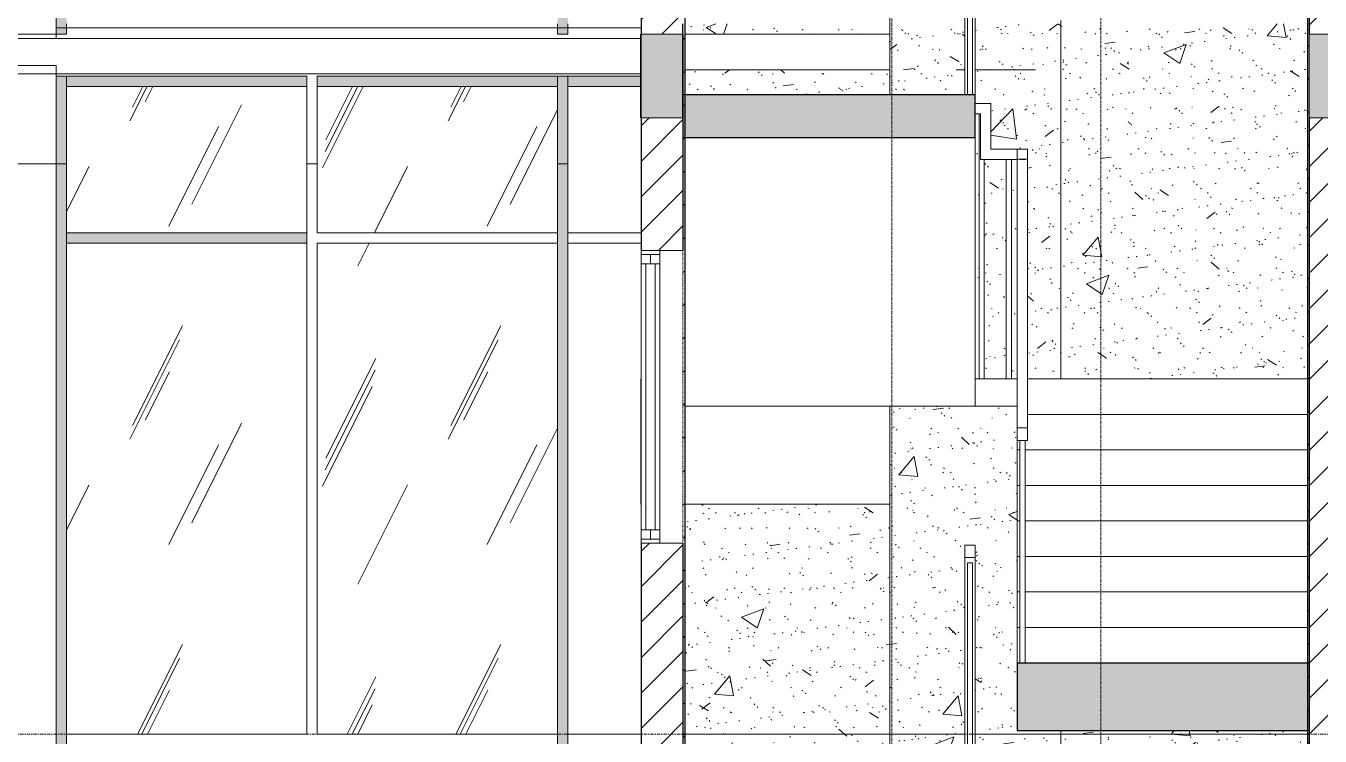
# Model space of a CAD drawing. Header units: millimetres. Extents: x 1240 to 198004, y -7796 to 35300.
# Drawn here: x 20392 to 26587, y 19190 to 22590 of the extents above; entities that cross this region are included whole.
import ezdxf

# ---------------------------------------------------------------- set-up
doc = ezdxf.new("R2010")
doc.units = ezdxf.units.MM
for name, pattern in [('1 NÉT CALL OUT', [6, 3, -3]), ('Centre', [31.75, 6.35, -4.7625, 15.875, -4.7625]), ('Grid Line', [22.225, 12.7, -3.175, 3.175, -3.175])]:
    doc.linetypes.add(name, pattern=pattern)
for name, color, linetype, lineweight in [('0-1', 7, 'Continuous', 5), ('A-DETL-GENF-1', 7, 'Continuous', 9), ('A-DETL-THIN', 151, 'Continuous', 9), ('A-FLOR', 192, 'Continuous', 9), ('A-FLOR-1', 10, 'Continuous', 35), ('A-FLOR-2', 7, 'Continuous', 9), ('A-FLOR-HRAL', 11, 'Continuous', 9), ('A-FLOR-HRAL-2', 11, 'Continuous', 18), ('A-FLOR-LEVL-2', 51, 'Centre', 9), ('A-FLOR-PATT-1', 7, 'Continuous', 9), ('A-GLAZ', 151, 'Continuous', 9), ('A-GLAZ-3', 7, '1 NÉT CALL OUT', 9), ('A-GLAZ-4', 55, '1 NÉT CALL OUT', 9), ('A-GLAZ-5', 151, 'Continuous', 18), ('A-GLAZ-CURT', 52, 'Continuous', 9), ('A-GLAZ-CWMG', 51, 'Continuous', 9), ('A-WALL', 113, 'Continuous', 9), ('A-WALL-1', 113, 'Continuous', 25), ('A-WALL-PATT-4', 111, 'Continuous', 9), ('E-LITE-EQPM', 33, 'Continuous', 9), ('I-WALL', 2, 'Continuous', 9), ('I-WALL-2', 2, 'Continuous', 25), ('S-BEAM-1', 12, 'Continuous', 5), ('S-BEAM-2', 10, 'Continuous', 35), ('S-BEAM-3', 7, 'Continuous', 9), ('S-GRID-1', 1, 'Grid Line', 9), ('S-STRS', 31, 'Continuous', 9), ('S-STRS-1', 31, 'Continuous', 5), ('S-STRS-2', 31, 'Continuous', 25)]:
    doc.layers.add(name, color=color, linetype=linetype, lineweight=lineweight)
pattern_1 = [(45, (377.74, 0), (-79.5495, 79.5495), [])]
pattern_2 = [(50, (377.7, 0), (1093.104, -95.634), [114.3, -1257.3]), (355, (377.7, 0), (-211.457, 1146.34), [91.44, -1005.84]), (100.451, (468.8, -8), (881.656, 1050.7), [97.14, -1068.54]), (46.184, (377.7, 304.8), (1626.475, -252.257), [171.45, -1885.95]), (96.636, (513.3, 283.8), (1424.416, 1484.565), [145.71, -1602.81]), (351.184, (377.7, 304.8), (1424.43, 1484.55), [137.16, -1508.76]), (21, (530.1, 228.6), (909.686, -613.59), [114.3, -1257.3]), (326, (530.1, 228.6), (370.812, 1105.13), [91.44, -1005.84]), (71.451, (606, 177.5), (1280.503, 491.528), [97.14, -1068.54]), (37.5, (377.74, 0), (18.5313, 507.3303), [50.292, -943.356, 50.292, -970.788, -1009.65]), (37.5, (377.74, 0), (18.5313, 507.3303), [-2014.728, 50.292, -959.358]), (7.5, (377.74, 0), (400.918, 601.084), [50.292, -531.876, 50.292, -920.496, -384.81]), (7.5, (377.74, 0), (400.918, 601.084), [-1552.956, 50.292, -334.518]), (327.5, (37.9, 0), (813.545, -34.3737), [50.292, -330.708, 50.292, -1138.428, -1577.34]), (327.5, (37.9, 0), (813.545, -34.3737), [-1569.72, 50.292, -1527.048]), (317.5, (-114.5, 0), (888.775, 152.56), [50.292, -445.008, 50.292, -739.14, -1120.14]), (317.5, (-114.5, 0), (888.775, 152.56), [-1284.732, 50.292, -1069.848])]
pattern_3 = [(37.5, (377.74, 0), (-4.79953, 146.8239), [5.029, -110.795, 5.029, -124.511, -123.825]), (37.5, (377.74, 0), (-4.79953, 146.8239), [-245.364, 5.029, -118.796]), (7.5, (377.74, 0), (134.8574, 215.0472), [5.029, -57.455, 5.029, -99.365, -40.005]), (7.5, (377.74, 0), (134.8574, 215.0472), [-166.878, 5.029, -34.976]), (327.5, (284.02, 0), (237.29776, 0.4316), [5.029, -33.071, 5.029, -132.131, -179.07]), (327.5, (284.02, 0), (237.29776, 0.4316), [-175.26, 5.029, -174.041]), (317.5, (284.02, 0), (229.067, 66.8792), [5.029, -14.021, 5.029, -84.887, -102.87]), (317.5, (284.02, 0), (229.067, 66.8792), [-108.966, 5.029, -97.841])]
pattern_4 = [(45, (377.74, 0), (-84.8528, 84.8528), [])]
pattern_5 = [(63.435, (2168, 104.33), (-0.001, 1524.001), [532.46, -2875.304]), (63.435, (644, 104.33), (-0.001, 1524.001), [532.46, -2875.304]), (63.435, (2897.55, 398.8), (-0.001, 1524.001), [532.46, -2875.304]), (63.435, (1373.55, 398.8), (-0.001, 1524.001), [532.46, -2875.304]), (63.435, (2787.1, 294.83), (-0.001, 1524.001), [532.46, -2875.304]), (63.435, (1263.1, 294.83), (-0.001, 1524.001), [532.46, -2875.304]), (63.435, (2674.6, 890.1), (-0.001, 1524.001), [258.8, -3148.965]), (63.435, (1150.6, 890.1), (-0.001, 1524.001), [258.8, -3148.965]), (63.435, (2600.96, 797.95), (-0.001, 1524.001), [532.46, -2875.304]), (63.435, (1076.96, 797.95), (-0.001, 1524.001), [532.46, -2875.304]), (63.435, (2613.95, 864.1), (-0.001, 1524.001), [532.46, -2875.304]), (63.435, (1089.95, 864.1), (-0.001, 1524.001), [532.46, -2875.304]), (63.435, (1999.1, 573.94), (-0.001, 1524.001), [532.46, -2875.304]), (63.435, (475.1, 573.94), (-0.001, 1524.001), [532.46, -2875.304]), (63.435, (2012.1, 651.9), (-0.001, 1524.001), [532.46, -2875.304]), (63.435, (488.1, 651.9), (-0.001, 1524.001), [532.46, -2875.304]), (63.435, (2015.6, 708.1), (-0.001, 1524.001), [532.46, -2875.304]), (63.435, (491.6, 708.1), (-0.001, 1524.001), [532.46, -2875.304])]
pattern_6 = [(63.435, (2168, 104.33), (-0.001, 1524.001), [532.46, -2875.304]), (63.435, (644, 104.33), (-0.001, 1524.001), [532.46, -2875.304]), (63.435, (2897.55, 398.8), (-0.001, 1524.001), [532.46, -2875.304]), (63.435, (1373.55, 398.8), (-0.001, 1524.001), [532.46, -2875.304]), (63.435, (2787.1, 294.83), (-0.001, 1524.001), [532.46, -2875.304]), (63.435, (1263.1, 294.83), (-0.001, 1524.001), [532.46, -2875.304]), (63.435, (2674.6, 890.1), (-0.001, 1524.001), [258.8, -3148.965]), (63.435, (1150.6, 890.1), (-0.001, 1524.001), [258.8, -3148.965]), (63.435, (2600.96, 797.95), (-0.001, 1524.001), [532.46, -2875.304]), (63.435, (1076.96, 797.95), (-0.001, 1524.001), [532.46, -2875.304]), (63.435, (2613.95, 864.1), (-0.001, 1524.001), [532.46, -2875.304]), (63.435, (1089.95, 864.1), (-0.001, 1524.001), [532.46, -2875.304]), (63.435, (1999.1, 573.94), (-0.001, 1524.001), [532.46, -2875.304]), (63.435, (475.1, 573.94), (-0.001, 1524.001), [532.46, -2875.304]), (63.435, (2012.1, 651.9), (-0.001, 1524.001), [532.46, -2875.304]), (63.435, (488.1, 651.9), (-0.001, 1524.001), [532.46, -2875.304]), (63.435, (2015.6, 708.1), (-0.001, 1524.001), [532.46, -2875.304]), (63.435, (491.6, 708.1), (-0.001, 1524.001), [532.46, -2875.304])]

# ---------------------------------------------------------------- blocks, each defined once
blk = doc.blocks.new('NCV_TKTC_KET CAU_rvt-1-TKCS_MẶT ĐỨNG NỘI KHU 1')
at = {"layer": 'A-FLOR-PATT-1'}
h = blk.add_hatch(color=256, dxfattribs=at)
h.paths.add_polyline_path([(23537.4, 22380), (23537.4, 22550), (23535.3, 22548.3), (23535.3, 22380)])
h.paths.add_polyline_path([(23335.3, 22380), (23337.4, 22381.7), (23337.4, 22550), (23335.3, 22550)])
at = {"layer": 'S-BEAM-1'}
blk.add_hatch(color=256, dxfattribs=at).paths.add_polyline_path([(23335.3, 22150), (23337.4, 22150), (23337.4, 22550), (23335.3, 22550)])
at = {"layer": 'A-FLOR-1'}
for p, q in [((23337.4, 22550), (23335.3, 22550)), ((23335.3, 22550), (23335.3, 22380)), ((23537.4, 22550), (23535.3, 22550)), ((23537.4, 22380), (23537.4, 22550)), ((23335.3, 22380), (23337.4, 22380)), ((23535.3, 22380), (23537.4, 22380))]:
    blk.add_line(p, q, dxfattribs=at)
at = {"layer": 'A-FLOR-2'}
for p, q in [((17636.9, 22530), (23335.3, 22530)), ((23547.4, 22550), (24526.9, 22550)), ((24526.9, 22380), (23547.4, 22380)), ((23335.3, 22360), (17636.9, 22360))]:
    blk.add_line(p, q, dxfattribs=at)
at = {"layer": 'S-BEAM-2'}
for p, q in [((23337.4, 22550), (23335.3, 22550)), ((23335.3, 22550), (23335.3, 22150)), ((23335.3, 22150), (23337.4, 22150))]:
    blk.add_line(p, q, dxfattribs=at)
at = {"layer": 'S-BEAM-3'}
for p, q in [((17636.9, 22530), (23335.3, 22530)), ((17636.9, 21930), (20586.9, 21930)), ((21736.9, 21930), (21786.9, 21930)), ((22936.9, 21930), (22986.9, 21930)), ((23335.3, 20300), (23335.3, 20900)), ((23335.3, 20900), (23337.4, 20900)), ((23335.3, 20300), (23337.4, 20300)), ((23547.4, 20300), (24526.9, 20300))]:
    blk.add_line(p, q, dxfattribs=at)
blk = doc.blocks.new('Railing - 25mm-949251-TKCS_MẶT ĐỨNG NỘI KHU 1')
at = {"layer": 'A-FLOR-HRAL'}
for p, q in [((24899, 26819.3), (24924, 26819.3)), ((24899, 25660), (24899, 26819.3)), ((24924, 25660), (24924, 26819.3))]:
    blk.add_line(p, q, dxfattribs=at)
blk = doc.blocks.new('Railing - 25mm-949245-TKCS_MẶT ĐỨNG NỘI KHU 1')
at = {"layer": 'A-FLOR-HRAL'}
for p, q in [((24954.8, 24300), (24954.8, 25568.8)), ((24979.8, 24300), (24979.8, 25350))]:
    blk.add_line(p, q, dxfattribs=at)
blk = doc.blocks.new('Railing - 25mm-702173-TKCS_MẶT ĐỨNG NỘI KHU 1')
at = {"layer": 'A-FLOR-HRAL'}
for p, q in [((25084.8, 24300), (25084.8, 25350)), ((25109.8, 24300), (25109.8, 25350))]:
    blk.add_line(p, q, dxfattribs=at)
blk = doc.blocks.new('Railing - 25mm-949247-TKCS_MẶT ĐỨNG NỘI KHU 1')
at = {"layer": 'A-FLOR-HRAL'}
blk.add_line((25149.8, 25350), (25174.8, 25350), dxfattribs=at)
blk = doc.blocks.new('Railing - 25mm-948473-TKCS_MẶT ĐỨNG NỘI KHU 1')
at = {"layer": 'A-FLOR-HRAL'}
for p, q in [((25149.8, 22940), (25149.8, 24005.7)), ((25174.8, 24005.7), (25174.8, 22940))]:
    blk.add_line(p, q, dxfattribs=at)
blk = doc.blocks.new('Railing - Railing-954439-TKCS_MẶT ĐỨNG NỘI KHU 1')
at = {"layer": 'A-FLOR-HRAL'}
for p, q in [((24886.5, 26844.8), (24886.5, 25660)), ((24936.5, 26844.8), (24936.5, 25660)), ((25011.5, 25618.8), (24936.9, 25618.8)), ((25011.5, 25400), (25011.5, 25618.8)), ((24936.9, 25568.8), (24961.5, 25568.8)), ((24961.5, 25568.8), (24961.5, 25350)), ((24961.5, 25350), (25062.3, 25350)), ((25062.3, 25400), (25011.5, 25400)), ((25137.3, 25400), (25062.3, 25400)), ((25062.3, 25350), (25137.3, 25350)), ((25137.3, 25351.2), (25137.3, 25400)), ((25187.3, 25400), (25137.3, 25400)), ((25137.3, 24065.4), (25137.3, 25351.2)), ((25187.3, 25351.2), (25137.3, 25351.2)), ((25187.3, 25400), (25187.3, 25351.2)), ((25187.3, 25351.2), (25187.3, 24065.4))]:
    blk.add_line(p, q, dxfattribs=at)
at = {"layer": 'A-FLOR-HRAL-2'}
for p, q in [((24936.5, 26904.6), (24886.5, 26904.6)), ((24886.5, 26904.6), (24886.5, 26844.8)), ((24936.5, 26844.8), (24936.5, 26904.6)), ((24886.5, 26844.8), (24936.5, 26844.8)), ((25137.3, 24065.4), (25137.3, 24005.7)), ((25187.3, 24065.4), (25137.3, 24065.4)), ((25187.3, 24005.7), (25187.3, 24065.4)), ((25137.3, 24005.7), (25187.3, 24005.7))]:
    blk.add_line(p, q, dxfattribs=at)
for name in ['Railing - 25mm-949251-TKCS_MẶT ĐỨNG NỘI KHU 1', 'Railing - 25mm-949245-TKCS_MẶT ĐỨNG NỘI KHU 1', 'Railing - 25mm-702173-TKCS_MẶT ĐỨNG NỘI KHU 1', 'Railing - 25mm-949247-TKCS_MẶT ĐỨNG NỘI KHU 1', 'Railing - 25mm-948473-TKCS_MẶT ĐỨNG NỘI KHU 1']:
    blk.add_blockref(name, (0, 0))
blk = doc.blocks.new('1_FAMILY RVT - W01-WxH 1400x6000-587637-TKCS_MẶT ĐỨNG NỘI KHU 1')
at = {"layer": 'A-GLAZ'}
for p, q in [((23337.4, 11250.9), (23337.4, 9977.9)), ((23426.3, 9977.9), (23426.3, 11250.9))]:
    blk.add_line(p, q, dxfattribs=at)
at = {"layer": 'A-GLAZ-4'}
for p, q in [((23337.4, 9914.4), (23337.4, 11314.4)), ((23537.4, 11314.4), (23537.4, 9914.4))]:
    blk.add_line(p, q, dxfattribs=at)
at = {"layer": 'A-GLAZ-5'}
for p, q in [((23337.4, 11314.4), (23537.4, 11314.4)), ((23337.4, 11314.4), (23337.4, 11250.9)), ((23426.3, 11295.4), (23337.4, 11295.4)), ((23381.8, 11250.9), (23381.8, 11295.4)), ((23426.3, 11314.4), (23426.3, 11250.9)), ((23426.3, 11250.9), (23337.4, 11250.9)), ((23359.6, 11250.9), (23359.6, 9977.9)), ((23404, 11250.9), (23404, 9977.9)), ((23426.3, 9977.9), (23337.4, 9977.9)), ((23337.4, 9914.4), (23337.4, 9977.9)), ((23381.8, 9977.9), (23381.8, 9933.5)), ((23426.3, 9914.4), (23426.3, 9977.9)), ((23337.4, 9933.5), (23426.3, 9933.5)), ((23537.4, 9914.4), (23337.4, 9914.4))]:
    blk.add_line(p, q, dxfattribs=at)
blk = doc.blocks.new('System Panel - Glazed-V222-TKCS_MẶT ĐỨNG NỘI KHU 1')
at = {"layer": 'A-GLAZ-CURT'}
h = blk.add_hatch(dxfattribs=at)
h.set_pattern_fill('FP_2', color=256, style=0, pattern_type=2)
h.set_pattern_definition(pattern_5)
h.paths.add_polyline_path([(21736.9, 19200), (21736.9, 21550), (20586.9, 21550), (20586.9, 19200)])
for p, q in [((21736.9, 21550), (20586.9, 21550)), ((20586.9, 21550), (20586.9, 19200)), ((21736.9, 19200), (21736.9, 21550)), ((20586.9, 19200), (21736.9, 19200))]:
    blk.add_line(p, q, dxfattribs=at)
blk = doc.blocks.new('System Panel - Glazed-V223-TKCS_MẶT ĐỨNG NỘI KHU 1')
at = {"layer": 'A-GLAZ-CURT'}
h = blk.add_hatch(dxfattribs=at)
h.set_pattern_fill('FP_2', color=256, style=0, pattern_type=2)
h.set_pattern_definition(pattern_5)
h.paths.add_polyline_path([(22936.9, 19200), (22936.9, 21550), (21786.9, 21550), (21786.9, 19200)])
for p, q in [((22936.9, 21550), (21786.9, 21550)), ((21786.9, 21550), (21786.9, 19200)), ((22936.9, 19200), (22936.9, 21550)), ((21786.9, 19200), (22936.9, 19200))]:
    blk.add_line(p, q, dxfattribs=at)
blk = doc.blocks.new('System Panel - Glazed-V224-TKCS_MẶT ĐỨNG NỘI KHU 1')
at = {"layer": 'A-GLAZ-CURT'}
h = blk.add_hatch(dxfattribs=at)
h.set_pattern_fill('FP_2', color=256, style=0, pattern_type=2)
h.set_pattern_definition(pattern_5)
h.paths.add_polyline_path([(23162.9, 19200), (23337.4, 19200), (23337.4, 20300), (23335.3, 20300), (23335.3, 20900), (23337.4, 20900), (23337.4, 21550), (22986.9, 21550), (22986.9, 19200)])
for p, q in [((23337.4, 21550), (22986.9, 21550)), ((22986.9, 21550), (22986.9, 19200)), ((22986.9, 19200), (23337.4, 19200))]:
    blk.add_line(p, q, dxfattribs=at)
blk = doc.blocks.new('System Panel - Glazed-V225-TKCS_MẶT ĐỨNG NỘI KHU 1')
at = {"layer": 'A-GLAZ-CURT'}
h = blk.add_hatch(dxfattribs=at)
h.set_pattern_fill('FP_7', color=256, style=0, pattern_type=2)
h.set_pattern_definition(pattern_6)
h.paths.add_polyline_path([(21736.9, 21600), (21736.9, 22300), (20586.9, 22300), (20586.9, 21600)])
for p, q in [((21736.9, 22300), (20586.9, 22300)), ((20586.9, 22300), (20586.9, 21600)), ((21736.9, 21600), (21736.9, 22300)), ((20586.9, 21600), (21736.9, 21600))]:
    blk.add_line(p, q, dxfattribs=at)
blk = doc.blocks.new('System Panel - Glazed-V226-TKCS_MẶT ĐỨNG NỘI KHU 1')
at = {"layer": 'A-GLAZ-CURT'}
h = blk.add_hatch(dxfattribs=at)
h.set_pattern_fill('FP_7', color=256, style=0, pattern_type=2)
h.set_pattern_definition(pattern_6)
h.paths.add_polyline_path([(22936.9, 21600), (22936.9, 22300), (21786.9, 22300), (21786.9, 21600)])
for p, q in [((22936.9, 22300), (21786.9, 22300)), ((21786.9, 22300), (21786.9, 21600)), ((22936.9, 21600), (22936.9, 22300)), ((21786.9, 21600), (22936.9, 21600))]:
    blk.add_line(p, q, dxfattribs=at)
blk = doc.blocks.new('System Panel - Glazed-V227-TKCS_MẶT ĐỨNG NỘI KHU 1')
at = {"layer": 'A-GLAZ-CURT'}
h = blk.add_hatch(dxfattribs=at)
h.set_pattern_fill('FP_7', color=256, style=0, pattern_type=2)
h.set_pattern_definition(pattern_6)
h.paths.add_polyline_path([(22986.9, 21600), (23337.4, 21600), (23337.4, 22150), (23335.3, 22150), (23335.3, 22300), (22986.9, 22300)])
for p, q in [((23335.3, 22300), (22986.9, 22300)), ((22986.9, 22300), (22986.9, 21600)), ((22986.9, 21600), (23337.4, 21600))]:
    blk.add_line(p, q, dxfattribs=at)
blk = doc.blocks.new('Rectangular Mullion - 50 x 100mm-1286801-TKCS_MẶT ĐỨNG NỘI KHU 1')
at = {"layer": 'A-GLAZ-CWMG'}
blk.add_hatch(color=256, dxfattribs=at).paths.add_polyline_path([(20586.9, 8700), (21736.9, 8700), (21736.9, 8750), (20586.9, 8750)])
for p, q in [((20586.9, 8700), (20586.9, 8750)), ((21736.9, 8750), (20586.9, 8750)), ((21736.9, 8750), (21736.9, 8700))]:
    blk.add_line(p, q, dxfattribs=at)
blk = doc.blocks.new('Rectangular Mullion - 50 x 100mm-V228-TKCS_MẶT ĐỨNG NỘI KHU 1')
at = {"layer": 'A-GLAZ-CWMG'}
blk.add_hatch(color=256, dxfattribs=at).paths.add_polyline_path([(23162.9, 22300), (23335.3, 22300), (23335.3, 22350), (22986.9, 22350), (22986.9, 22300)])
for p in [(22986.9, 22300), (23335.3, 22350)]:
    blk.add_line(p, (22986.9, 22350), dxfattribs=at)
blk = doc.blocks.new('Rectangular Mullion - 50 x 100mm-1286810-TKCS_MẶT ĐỨNG NỘI KHU 1')
at = {"layer": 'A-GLAZ-CWMG'}
blk.add_hatch(color=256, dxfattribs=at).paths.add_polyline_path([(20586.9, 18175), (20586.9, 18950), (20536.9, 18950), (20536.9, 18175), (20579.6, 18175)])
for p, q in [((20536.9, 18950), (20586.9, 18950)), ((20536.9, 18950), (20536.9, 18175)), ((20586.9, 18900), (20586.9, 18950)), ((20586.9, 18175), (20586.9, 18200))]:
    blk.add_line(p, q, dxfattribs=at)
blk = doc.blocks.new('Rectangular Mullion - 50 x 100mm-1286811-TKCS_MẶT ĐỨNG NỘI KHU 1')
at = {"layer": 'A-GLAZ-CWMG'}
blk.add_hatch(color=256, dxfattribs=at).paths.add_polyline_path([(20579.6, 15750), (20586.9, 15750), (20586.9, 18175), (20536.9, 18175), (20536.9, 15750)])
for p, q in [((20536.9, 18175), (20536.9, 15750)), ((20586.9, 18150), (20586.9, 18175)), ((20586.9, 15750), (20586.9, 15800)), ((20586.9, 15750), (20536.9, 15750))]:
    blk.add_line(p, q, dxfattribs=at)
blk = doc.blocks.new('Rectangular Mullion - 50 x 100mm-1286803-TKCS_MẶT ĐỨNG NỘI KHU 1')
at = {"layer": 'A-GLAZ-CWMG'}
blk.add_hatch(color=256, dxfattribs=at).paths.add_polyline_path([(20586.9, 18150), (21736.9, 18150), (21736.9, 18200), (20586.9, 18200)])
for p, q in [((20586.9, 18150), (20586.9, 18200)), ((21736.9, 18200), (21736.9, 18150))]:
    blk.add_line(p, q, dxfattribs=at)
blk = doc.blocks.new('Rectangular Mullion - 50 x 100mm-V41-TKCS_MẶT ĐỨNG NỘI KHU 1')
at = {"layer": 'A-GLAZ-CWMG'}
blk.add_hatch(color=256, dxfattribs=at).paths.add_polyline_path([(22936.9, 8950), (22986.9, 8950), (22986.9, 11375), (22936.9, 11375), (22936.9, 9000)])
for p, q in [((22936.9, 11375), (22936.9, 11350)), ((22986.9, 11350), (22986.9, 11375)), ((22936.9, 9000), (22936.9, 8950)), ((22986.9, 8950), (22986.9, 9000)), ((22986.9, 8950), (22936.9, 8950))]:
    blk.add_line(p, q, dxfattribs=at)
blk = doc.blocks.new('Rectangular Mullion - 50 x 100mm-1286805-TKCS_MẶT ĐỨNG NỘI KHU 1')
at = {"layer": 'A-GLAZ-CWMG'}
blk.add_hatch(color=256, dxfattribs=at).paths.add_polyline_path([(22986.9, 7975), (22986.9, 8750), (22936.9, 8750), (22936.9, 7975)])
for p, q in [((22936.9, 8750), (22986.9, 8750)), ((22936.9, 8750), (22936.9, 8700)), ((22986.9, 8700), (22986.9, 8750)), ((22936.9, 8000), (22936.9, 7975)), ((22986.9, 7975), (22986.9, 8000))]:
    blk.add_line(p, q, dxfattribs=at)
blk = doc.blocks.new('LIC_03 - LIC_03-ĐÈN LED ỐP TRẦN CHỐNG BỤI_ 1x24w_ ÁNH SÁNG TRẮNG 6000k-4360032-TKCS_MẶT ĐỨNG NỘI KHU 1')
at = {"layer": 'E-LITE-EQPM'}
for p, q in [((24845.3, 8780), (24886.5, 8780)), ((25035.3, 8780), (24934.4, 8780)), ((24935.6, 8780), (25035.3, 8780)), ((24936.5, 8780), (25225.3, 8780)), ((24945.3, 8780), (25125.3, 8780)), ((25125.3, 8780), (24945.3, 8780))]:
    blk.add_line(p, q, dxfattribs=at)

msp = doc.modelspace()

# ---------------------------------------------------------------- hatches: boundary and pattern name
at = {"layer": 'A-DETL-GENF-1'}
h = msp.add_hatch(color=256, dxfattribs=at)
h.paths.add_polyline_path([(44235.3, 21950), (44535.3, 21950), (44535.3, 22550), (26535.3, 22550), (26535.3, 22150), (26735.3, 22150), (26735.3, 22350), (28436.9, 22350), (28436.9, 22100), (28635.3, 22100), (28635.3, 22350), (30535.3, 22350), (30535.3, 22100), (30736.9, 22100), (30736.9, 22350), (33335.3, 22350), (33335.3, 22100), (33535.3, 22100), (33535.3, 22350), (35535.3, 22350), (35535.3, 22100), (35737.4, 22100), (35737.4, 22350), (39935.6, 22350), (39935.6, 21950), (40235.6, 21950), (40235.6, 22350), (44235.3, 22350)])
h.paths.add_polyline_path([(23337.4, 22150), (23535.3, 22150), (23535.3, 22550), (23337.4, 22550)])
at = {"layer": 'A-WALL-PATT-4'}
h = msp.add_hatch(dxfattribs=at)
h.set_pattern_fill('FP_1', color=256, style=0, pattern_type=2)
h.set_pattern_definition(pattern_4)
h.paths.add_polyline_path([(23337.4, 22550), (23537.4, 22550), (23537.4, 23514.4), (23337.4, 23514.4)])
h.paths.add_polyline_path([(23535.3, 24914.4), (23537.4, 24914.4), (23537.4, 25800), (23535.3, 25800), (23535.3, 25550), (23337.4, 25550), (23337.4, 24914.4)])
h = msp.add_hatch(dxfattribs=at)
h.set_pattern_fill('FP_1', color=256, style=0, pattern_type=2)
h.set_pattern_definition(pattern_4)
h.paths.add_polyline_path([(26536.9, 22550), (26736.9, 22550), (26735.3, 25550), (26536.9, 25550), (26536.9, 23861.1)])
h = msp.add_hatch(dxfattribs=at)
h.set_pattern_fill('FP_17', color=256, style=0, pattern_type=2)
h.set_pattern_definition(pattern_1)
h.paths.add_polyline_path([(23537.4, 19200), (23547.4, 19200), (23547.4, 22600), (23537.4, 22600), (23537.4, 20114.4)])
h = msp.add_hatch(dxfattribs=at)
h.set_pattern_fill('FP_5', color=256, style=0, pattern_type=2)
h.set_pattern_definition(pattern_2)
h.paths.add_polyline_path([(23547.4, 19200), (24526.9, 19200), (24526.9, 20300), (23547.4, 20300)])
h.paths.add_polyline_path([(24526.9, 22260), (24526.9, 22380), (23547.4, 22380), (23547.4, 22260), (24454.6, 22260)])
h.paths.add_polyline_path([(23547.4, 22550), (24526.9, 22550), (24526.9, 22600), (23547.4, 22600)])
h = msp.add_hatch(dxfattribs=at)
h.set_pattern_fill('FP_4', color=256, style=0, pattern_type=2)
h.set_pattern_definition(pattern_3)
h.paths.add_polyline_path([(23547.4, 19200), (24526.9, 19200), (24526.9, 20300), (23547.4, 20300)])
h.paths.add_polyline_path([(24526.9, 22260), (24526.9, 22380), (23547.4, 22380), (23547.4, 22260), (24454.6, 22260)])
h.paths.add_polyline_path([(23547.4, 22550), (24526.9, 22550), (24526.9, 22600), (23547.4, 22600)])
h = msp.add_hatch(dxfattribs=at)
h.set_pattern_fill('FP_5', color=256, style=0, pattern_type=2)
h.set_pattern_definition(pattern_2)
h.paths.add_polyline_path([(24526.9, 19200), (24536.9, 19200), (24536.9, 20770), (24526.9, 20770), (24526.9, 20088.5)])
h.paths.add_polyline_path([(24526.9, 22260), (24536.9, 22260), (24536.9, 22600), (24526.9, 22600)])
h = msp.add_hatch(dxfattribs=at)
h.set_pattern_fill('FP_4', color=256, style=0, pattern_type=2)
h.set_pattern_definition(pattern_3)
h.paths.add_polyline_path([(24526.9, 19200), (24536.9, 19200), (24536.9, 20770), (24526.9, 20770), (24526.9, 20088.5)])
h.paths.add_polyline_path([(24526.9, 22260), (24536.9, 22260), (24536.9, 22600), (24526.9, 22600)])
h = msp.add_hatch(dxfattribs=at)
h.set_pattern_fill('FP_5', color=256, style=0, pattern_type=2)
h.set_pattern_definition(pattern_2)
h.paths.add_polyline_path([(24886.5, 19200), (24886.5, 20104.6), (24936.5, 20104.6), (24936.5, 19200), (25336.9, 19200), (25336.9, 19216.2), (25136.9, 19216.2), (25136.9, 20770), (24536.9, 20770), (24536.9, 19200)])
h.paths.add_polyline_path([(25137.3, 20900), (25137.3, 21950), (25109.8, 21950), (25109.8, 20900), (25136.9, 20900)])
h.paths.add_polyline_path([(25187.3, 20900), (25336.9, 20900), (25336.9, 22600), (24936.5, 22600), (24936.9, 22218.8), (25011.5, 22218.8), (25011.5, 22000), (25187.3, 22000), (25187.3, 21346)])
h.paths.add_polyline_path([(24936.9, 20900), (24954.8, 20900), (24954.8, 22168.8), (24936.9, 22168.8), (24936.9, 21060.8)])
h.paths.add_polyline_path([(24979.8, 20900), (25084.8, 20900), (25084.8, 21950), (24979.8, 21950), (24979.8, 21060.8)])
h.paths.add_polyline_path([(24886.5, 22260), (24886.5, 22600), (24536.9, 22600), (24536.9, 22260)])
h = msp.add_hatch(dxfattribs=at)
h.set_pattern_fill('FP_4', color=256, style=0, pattern_type=2)
h.set_pattern_definition(pattern_3)
h.paths.add_polyline_path([(24886.5, 19200), (24886.5, 20104.6), (24936.5, 20104.6), (24936.5, 19200), (25336.9, 19200), (25336.9, 19216.2), (25136.9, 19216.2), (25136.9, 20770), (24536.9, 20770), (24536.9, 19200)])
h.paths.add_polyline_path([(25137.3, 20900), (25137.3, 21950), (25109.8, 21950), (25109.8, 20900), (25136.9, 20900)])
h.paths.add_polyline_path([(25187.3, 20900), (25336.9, 20900), (25336.9, 22600), (24936.5, 22600), (24936.9, 22218.8), (25011.5, 22218.8), (25011.5, 22000), (25187.3, 22000), (25187.3, 21346)])
h.paths.add_polyline_path([(24936.9, 20900), (24954.8, 20900), (24954.8, 22168.8), (24936.9, 22168.8), (24936.9, 21060.8)])
h.paths.add_polyline_path([(24979.8, 20900), (25084.8, 20900), (25084.8, 21950), (24979.8, 21950), (24979.8, 21060.8)])
h.paths.add_polyline_path([(24886.5, 22260), (24886.5, 22600), (24536.9, 22600), (24536.9, 22260)])
h = msp.add_hatch(dxfattribs=at)
h.set_pattern_fill('FP_5', color=256, style=0, pattern_type=2)
h.set_pattern_definition(pattern_2)
h.paths.add_polyline_path([(25346.9, 19200), (25346.9, 19216.2), (25336.9, 19216.2), (25336.9, 19200)])
h.paths.add_polyline_path([(25336.9, 20900), (25346.9, 20900), (25346.9, 22600), (25336.9, 22600), (25336.9, 21346)])
h = msp.add_hatch(dxfattribs=at)
h.set_pattern_fill('FP_4', color=256, style=0, pattern_type=2)
h.set_pattern_definition(pattern_3)
h.paths.add_polyline_path([(25346.9, 19200), (25346.9, 19216.2), (25336.9, 19216.2), (25336.9, 19200)])
h.paths.add_polyline_path([(25336.9, 20900), (25346.9, 20900), (25346.9, 22600), (25336.9, 22600), (25336.9, 21346)])
h = msp.add_hatch(dxfattribs=at)
h.set_pattern_fill('FP_5', color=256, style=0, pattern_type=2)
h.set_pattern_definition(pattern_2)
h.paths.add_polyline_path([(25346.9, 19200), (26526.9, 19200), (26526.9, 19216.2), (25346.9, 19216.2)])
h.paths.add_polyline_path([(26526.9, 20900), (26526.9, 22600), (25346.9, 22600), (25346.9, 20900), (25936.9, 20900)])
h = msp.add_hatch(dxfattribs=at)
h.set_pattern_fill('FP_4', color=256, style=0, pattern_type=2)
h.set_pattern_definition(pattern_3)
h.paths.add_polyline_path([(25346.9, 19200), (26526.9, 19200), (26526.9, 19216.2), (25346.9, 19216.2)])
h.paths.add_polyline_path([(26526.9, 20900), (26526.9, 22600), (25346.9, 22600), (25346.9, 20900), (25936.9, 20900)])
h = msp.add_hatch(dxfattribs=at)
h.set_pattern_fill('FP_17', color=256, style=0, pattern_type=2)
h.set_pattern_definition(pattern_1)
h.paths.add_polyline_path([(26536.9, 19200), (26535.3, 22600), (26526.9, 22600), (26526.9, 19200)])
h = msp.add_hatch(dxfattribs=at)
h.set_pattern_fill('FP_1', color=256, style=0, pattern_type=2)
h.set_pattern_definition(pattern_4)
h.paths.add_polyline_path([(23535.3, 19150), (23537.4, 19150), (23537.4, 20114.4), (23337.4, 20114.4), (23337.4, 19150)])
h.paths.add_polyline_path([(23337.4, 21514.4), (23537.4, 21514.4), (23537.4, 22400), (23535.3, 22400), (23535.3, 22150), (23337.4, 22150)])
h = msp.add_hatch(dxfattribs=at)
h.set_pattern_fill('FP_1', color=256, style=0, pattern_type=2)
h.set_pattern_definition(pattern_4)
h.paths.add_polyline_path([(26536.9, 19150), (26736.9, 19150), (26735.3, 22150), (26536.9, 22150), (26536.9, 20088.5)])
h = msp.add_hatch(dxfattribs=at)
h.set_pattern_fill('FP_17', color=256, style=0, pattern_type=2)
h.set_pattern_definition(pattern_1)
h.paths.add_polyline_path([(23547.4, 15800), (23547.4, 19200), (23537.4, 19200), (23537.4, 15800)])
h = msp.add_hatch(dxfattribs=at)
h.set_pattern_fill('FP_5', color=256, style=0, pattern_type=2)
h.set_pattern_definition(pattern_2)
h.paths.add_polyline_path([(24526.9, 15800), (24526.9, 16900), (23547.4, 16900), (23547.4, 15800), (24454.6, 15800)])
h.paths.add_polyline_path([(24526.9, 18860), (24526.9, 18980), (23547.4, 18980), (23547.4, 18860), (24454.6, 18860)])
h.paths.add_polyline_path([(24454.6, 19150), (24526.9, 19150), (24526.9, 19200), (23547.4, 19200), (23547.4, 19150), (23561.8, 19150)])
h = msp.add_hatch(dxfattribs=at)
h.set_pattern_fill('FP_4', color=256, style=0, pattern_type=2)
h.set_pattern_definition(pattern_3)
h.paths.add_polyline_path([(24526.9, 15800), (24526.9, 16900), (23547.4, 16900), (23547.4, 15800), (24454.6, 15800)])
h.paths.add_polyline_path([(24526.9, 18860), (24526.9, 18980), (23547.4, 18980), (23547.4, 18860), (24454.6, 18860)])
h.paths.add_polyline_path([(24454.6, 19150), (24526.9, 19150), (24526.9, 19200), (23547.4, 19200), (23547.4, 19150), (23561.8, 19150)])
h = msp.add_hatch(dxfattribs=at)
h.set_pattern_fill('FP_5', color=256, style=0, pattern_type=2)
h.set_pattern_definition(pattern_2)
h.paths.add_polyline_path([(24526.9, 15800), (24536.9, 15800), (24536.9, 17370), (24526.9, 17370), (24526.9, 16315.9)])
h.paths.add_polyline_path([(24526.9, 18860), (24536.9, 18860), (24536.9, 19200), (24526.9, 19200)])
h = msp.add_hatch(dxfattribs=at)
h.set_pattern_fill('FP_4', color=256, style=0, pattern_type=2)
h.set_pattern_definition(pattern_3)
h.paths.add_polyline_path([(24526.9, 15800), (24536.9, 15800), (24536.9, 17370), (24526.9, 17370), (24526.9, 16315.9)])
h.paths.add_polyline_path([(24526.9, 18860), (24536.9, 18860), (24536.9, 19200), (24526.9, 19200)])
h = msp.add_hatch(dxfattribs=at)
h.set_pattern_fill('FP_5', color=256, style=0, pattern_type=2)
h.set_pattern_definition(pattern_2)
h.paths.add_polyline_path([(24886.5, 15800), (24886.5, 16704.6), (24936.5, 16704.6), (24936.5, 15800), (25336.9, 15800), (25336.9, 15816.2), (25136.9, 15816.2), (25136.9, 17370), (24536.9, 17370), (24536.9, 15800)])
h.paths.add_polyline_path([(24954.8, 17500), (24954.8, 18768.8), (24936.9, 18768.8), (24936.9, 17500)])
h.paths.add_polyline_path([(25109.8, 17500), (25137.3, 17500), (25137.3, 18550), (25109.8, 18550), (25109.8, 17573.5)])
h.paths.add_polyline_path([(25084.8, 17500), (25084.8, 18550), (24979.8, 18550), (24979.8, 17500)])
h.paths.add_polyline_path([(25187.3, 17500), (25336.9, 17500), (25336.9, 19200), (24936.5, 19200), (24936.9, 18818.8), (25011.5, 18818.8), (25011.5, 18600), (25187.3, 18600), (25187.3, 17573.5)])
h.paths.add_polyline_path([(24536.9, 18860), (24886.5, 18860), (24886.5, 19200), (24536.9, 19200)])
h = msp.add_hatch(dxfattribs=at)
h.set_pattern_fill('FP_4', color=256, style=0, pattern_type=2)
h.set_pattern_definition(pattern_3)
h.paths.add_polyline_path([(24886.5, 15800), (24886.5, 16704.6), (24936.5, 16704.6), (24936.5, 15800), (25336.9, 15800), (25336.9, 15816.2), (25136.9, 15816.2), (25136.9, 17370), (24536.9, 17370), (24536.9, 15800)])
h.paths.add_polyline_path([(24954.8, 17500), (24954.8, 18768.8), (24936.9, 18768.8), (24936.9, 17500)])
h.paths.add_polyline_path([(25109.8, 17500), (25137.3, 17500), (25137.3, 18550), (25109.8, 18550), (25109.8, 17573.5)])
h.paths.add_polyline_path([(25084.8, 17500), (25084.8, 18550), (24979.8, 18550), (24979.8, 17500)])
h.paths.add_polyline_path([(25187.3, 17500), (25336.9, 17500), (25336.9, 19200), (24936.5, 19200), (24936.9, 18818.8), (25011.5, 18818.8), (25011.5, 18600), (25187.3, 18600), (25187.3, 17573.5)])
h.paths.add_polyline_path([(24536.9, 18860), (24886.5, 18860), (24886.5, 19200), (24536.9, 19200)])
h = msp.add_hatch(dxfattribs=at)
h.set_pattern_fill('FP_5', color=256, style=0, pattern_type=2)
h.set_pattern_definition(pattern_2)
h.paths.add_polyline_path([(25346.9, 15800), (25346.9, 15816.2), (25336.9, 15816.2), (25336.9, 15800)])
h.paths.add_polyline_path([(25346.9, 17500), (25346.9, 19200), (25336.9, 19200), (25336.9, 17500)])
h = msp.add_hatch(dxfattribs=at)
h.set_pattern_fill('FP_4', color=256, style=0, pattern_type=2)
h.set_pattern_definition(pattern_3)
h.paths.add_polyline_path([(25346.9, 15800), (25346.9, 15816.2), (25336.9, 15816.2), (25336.9, 15800)])
h.paths.add_polyline_path([(25346.9, 17500), (25346.9, 19200), (25336.9, 19200), (25336.9, 17500)])
h = msp.add_hatch(dxfattribs=at)
h.set_pattern_fill('FP_5', color=256, style=0, pattern_type=2)
h.set_pattern_definition(pattern_2)
h.paths.add_polyline_path([(25446.9, 15800), (26526.9, 15800), (26526.9, 15816.2), (25346.9, 15816.2), (25346.9, 15800), (25436.9, 15800)])
h.paths.add_polyline_path([(25746.3, 17500), (26526.9, 17500), (26526.9, 19200), (25346.9, 19200), (25346.9, 17500)])
h = msp.add_hatch(dxfattribs=at)
h.set_pattern_fill('FP_4', color=256, style=0, pattern_type=2)
h.set_pattern_definition(pattern_3)
h.paths.add_polyline_path([(25446.9, 15800), (26526.9, 15800), (26526.9, 15816.2), (25346.9, 15816.2), (25346.9, 15800), (25436.9, 15800)])
h.paths.add_polyline_path([(25746.3, 17500), (26526.9, 17500), (26526.9, 19200), (25346.9, 19200), (25346.9, 17500)])
h = msp.add_hatch(dxfattribs=at)
h.set_pattern_fill('FP_17', color=256, style=0, pattern_type=2)
h.set_pattern_definition(pattern_1)
h.paths.add_polyline_path([(26536.9, 15800), (26535.3, 19200), (26526.9, 19200), (26526.9, 15800)])
at = {"layer": 'S-STRS-1'}
for points in [[(24454.6, 22055.4), (24936.9, 22055.4), (24936.9, 22260), (23536.9, 22260), (23536.9, 22055.4)], [(25136.9, 19216.2), (26536.9, 19216.2), (26536.9, 19540), (25136.9, 19540)]]:
    msp.add_hatch(color=256, dxfattribs=at).paths.add_polyline_path(points)

# ---------------------------------------------------------------- linework, layer by layer
at = {"layer": 'A-DETL-THIN'}
for p, q in [((23535.3, 22550), (23337.4, 22550)), ((23337.4, 22550), (23337.4, 22150)), ((23535.3, 22150), (23535.3, 22550)), ((26535.3, 22550), (26535.3, 22150)), ((44535.3, 22550), (26535.3, 22550)), ((23337.4, 22150), (23535.3, 22150)), ((26535.3, 22150), (26735.3, 22150))]:
    msp.add_line(p, q, dxfattribs=at)
at = {"layer": 'A-FLOR'}
for p, q in [((20536.9, 22580), (23337.4, 22580)), ((20536.9, 22550), (20536.9, 22530)), ((23335.3, 22530), (20536.9, 22530))]:
    msp.add_line(p, q, dxfattribs=at)
at = {"layer": 'A-FLOR-LEVL-2'}
msp.add_line((1240.2, 19200), (91585, 19200), dxfattribs=at)
at = {"layer": 'A-WALL'}
for p, q in [((20536.9, 25800), (20536.9, 22550)), ((17636.9, 22550), (20536.9, 22550)), ((20536.9, 22400), (17636.9, 22400)), ((20536.9, 22400), (20536.9, 19150))]:
    msp.add_line(p, q, dxfattribs=at)
at = {"layer": 'A-WALL-1'}
for p, q in [((23337.4, 23514.4), (23337.4, 22550)), ((23537.4, 22550), (23537.4, 22600)), ((23535.3, 22550), (23537.4, 22550)), ((23537.4, 22400), (23535.3, 22400)), ((23337.4, 22150), (23337.4, 21514.4)), ((23337.4, 20114.4), (23337.4, 19150))]:
    msp.add_line(p, q, dxfattribs=at)
at = {"layer": 'I-WALL'}
for p, q in [((24526.9, 22260), (24526.9, 24170)), ((25346.9, 22616.2), (25346.9, 20900)), ((24526.9, 18860), (24526.9, 20770)), ((25346.9, 19216.2), (25346.9, 17500)), ((24536.9, 19200), (23547.4, 19200)), ((23547.4, 19200), (24886.5, 19200)), ((26526.9, 19200), (24936.5, 19200)), ((26526.9, 19200), (25346.9, 19200))]:
    msp.add_line(p, q, dxfattribs=at)
at = {"layer": 'I-WALL-2'}
for p, q in [((26526.9, 32200), (26526.9, 5600)), ((23547.4, 15800), (23547.4, 26000)), ((26536.9, 22549.8), (26536.9, 25550)), ((23537.4, 22550), (23537.4, 21514.4)), ((26536.9, 19149.8), (26536.9, 22150)), ((23537.4, 20114.4), (23537.4, 18114.4)), ((23547.4, 19200), (23537.4, 19200)), ((23537.4, 19200), (23547.4, 19200)), ((26536.9, 19200), (26526.9, 19200)), ((26526.9, 19200), (26536.9, 19200))]:
    msp.add_line(p, q, dxfattribs=at)
at = {"layer": 'S-GRID-1'}
for p, q in [((24536.9, -790.9), (24536.9, 30542.5)), ((25536.9, -2695.9), (25536.9, 30542.5))]:
    msp.add_line(p, q, dxfattribs=at)
at = {"layer": 'S-STRS'}
for p, q in [((24936.9, 21910.8), (24936.9, 22055.4)), ((24936.9, 21910.8), (24936.9, 21740.8)), ((24936.9, 21740.8), (24936.9, 21570.8)), ((24936.9, 21570.8), (24936.9, 21400.8)), ((24936.9, 21400.8), (24936.9, 21230.8)), ((24936.9, 21230.8), (24936.9, 21060.8)), ((24936.9, 21060.8), (24936.9, 20890.8)), ((24936.9, 20900), (25136.9, 20900)), ((24936.9, 20890.8), (24936.9, 20770)), ((25187.3, 20900), (26526.9, 20900)), ((23547.4, 20770), (24936.9, 20770)), ((24936.9, 20770), (25136.9, 20770)), ((25136.9, 20770), (25136.9, 20730)), ((25136.9, 20560), (25136.9, 20730)), ((25187.3, 20730), (26526.9, 20730)), ((25136.9, 20390), (25136.9, 20560)), ((25136.9, 20560), (25149.8, 20560)), ((25174.8, 20560), (26526.9, 20560)), ((25136.9, 20220), (25136.9, 20390)), ((25136.9, 20390), (25149.8, 20390)), ((25174.8, 20390), (26526.9, 20390)), ((25136.9, 20050), (25136.9, 20220)), ((25136.9, 20220), (25149.8, 20220)), ((25174.8, 20220), (26526.9, 20220)), ((25136.9, 19880), (25136.9, 20050)), ((25136.9, 20050), (25149.8, 20050)), ((25174.8, 20050), (26526.9, 20050)), ((25136.9, 19710), (25136.9, 19880)), ((25136.9, 19880), (25149.8, 19880)), ((25174.8, 19880), (26526.9, 19880)), ((25136.9, 19540), (25136.9, 19710)), ((25136.9, 19710), (25149.8, 19710)), ((25174.8, 19710), (26526.9, 19710))]:
    msp.add_line(p, q, dxfattribs=at)
at = {"layer": 'S-STRS-2'}
for p, q in [((24936.9, 22260), (23536.9, 22260)), ((23536.9, 22260), (23536.9, 22055.4)), ((24936.9, 22055.4), (24936.9, 22260)), ((23536.9, 22055.4), (24936.9, 22055.4)), ((26536.9, 19540), (25136.9, 19540)), ((25136.9, 19540), (25136.9, 19216.2)), ((26536.9, 19216.2), (26536.9, 19540)), ((25136.9, 19216.2), (26536.9, 19216.2))]:
    msp.add_line(p, q, dxfattribs=at)

# ---------------------------------------------------------------- block references
at = {"layer": '0-1'}
msp.add_blockref('NCV_TKTC_KET CAU_rvt-1-TKCS_MẶT ĐỨNG NỘI KHU 1', (0, 0), dxfattribs=at)
at = {"layer": 'A-FLOR-HRAL-2'}
for p in [(0, -3400), (0, -6800)]:
    msp.add_blockref('Railing - Railing-954439-TKCS_MẶT ĐỨNG NỘI KHU 1', p, dxfattribs=at)
at = {"layer": 'A-GLAZ-3'}
msp.add_blockref('1_FAMILY RVT - W01-WxH 1400x6000-587637-TKCS_MẶT ĐỨNG NỘI KHU 1', (0, 10200), dxfattribs=at)
at = {"layer": 'A-GLAZ-CURT'}
for name in ['System Panel - Glazed-V225-TKCS_MẶT ĐỨNG NỘI KHU 1', 'System Panel - Glazed-V226-TKCS_MẶT ĐỨNG NỘI KHU 1', 'System Panel - Glazed-V227-TKCS_MẶT ĐỨNG NỘI KHU 1', 'System Panel - Glazed-V222-TKCS_MẶT ĐỨNG NỘI KHU 1', 'System Panel - Glazed-V223-TKCS_MẶT ĐỨNG NỘI KHU 1', 'System Panel - Glazed-V224-TKCS_MẶT ĐỨNG NỘI KHU 1']:
    msp.add_blockref(name, (0, 0), dxfattribs=at)
at = {"layer": 'A-GLAZ-CWMG'}
for name, p in [('Rectangular Mullion - 50 x 100mm-1286811-TKCS_MẶT ĐỨNG NỘI KHU 1', (0, 6800)), ('Rectangular Mullion - 50 x 100mm-V41-TKCS_MẶT ĐỨNG NỘI KHU 1', (0, 13600)), ('Rectangular Mullion - 50 x 100mm-1286810-TKCS_MẶT ĐỨNG NỘI KHU 1', (0, 3400)), ('Rectangular Mullion - 50 x 100mm-1286801-TKCS_MẶT ĐỨNG NỘI KHU 1', (0, 13600)), ('Rectangular Mullion - 50 x 100mm-1286801-TKCS_MẶT ĐỨNG NỘI KHU 1', (1200, 13600)), ('Rectangular Mullion - 50 x 100mm-1286805-TKCS_MẶT ĐỨNG NỘI KHU 1', (0, 13600)), ('Rectangular Mullion - 50 x 100mm-V228-TKCS_MẶT ĐỨNG NỘI KHU 1', (0, 0)), ('Rectangular Mullion - 50 x 100mm-1286811-TKCS_MẶT ĐỨNG NỘI KHU 1', (0, 3400)), ('Rectangular Mullion - 50 x 100mm-1286803-TKCS_MẶT ĐỨNG NỘI KHU 1', (0, 3400)), ('Rectangular Mullion - 50 x 100mm-V41-TKCS_MẶT ĐỨNG NỘI KHU 1', (0, 10200))]:
    msp.add_blockref(name, p, dxfattribs=at)
at = {"layer": 'E-LITE-EQPM'}
msp.add_blockref('LIC_03 - LIC_03-ĐÈN LED ỐP TRẦN CHỐNG BỤI_ 1x24w_ ÁNH SÁNG TRẮNG 6000k-4360032-TKCS_MẶT ĐỨNG NỘI KHU 1', (0, 13600), dxfattribs=at)

doc.saveas('drawing.dxf')
